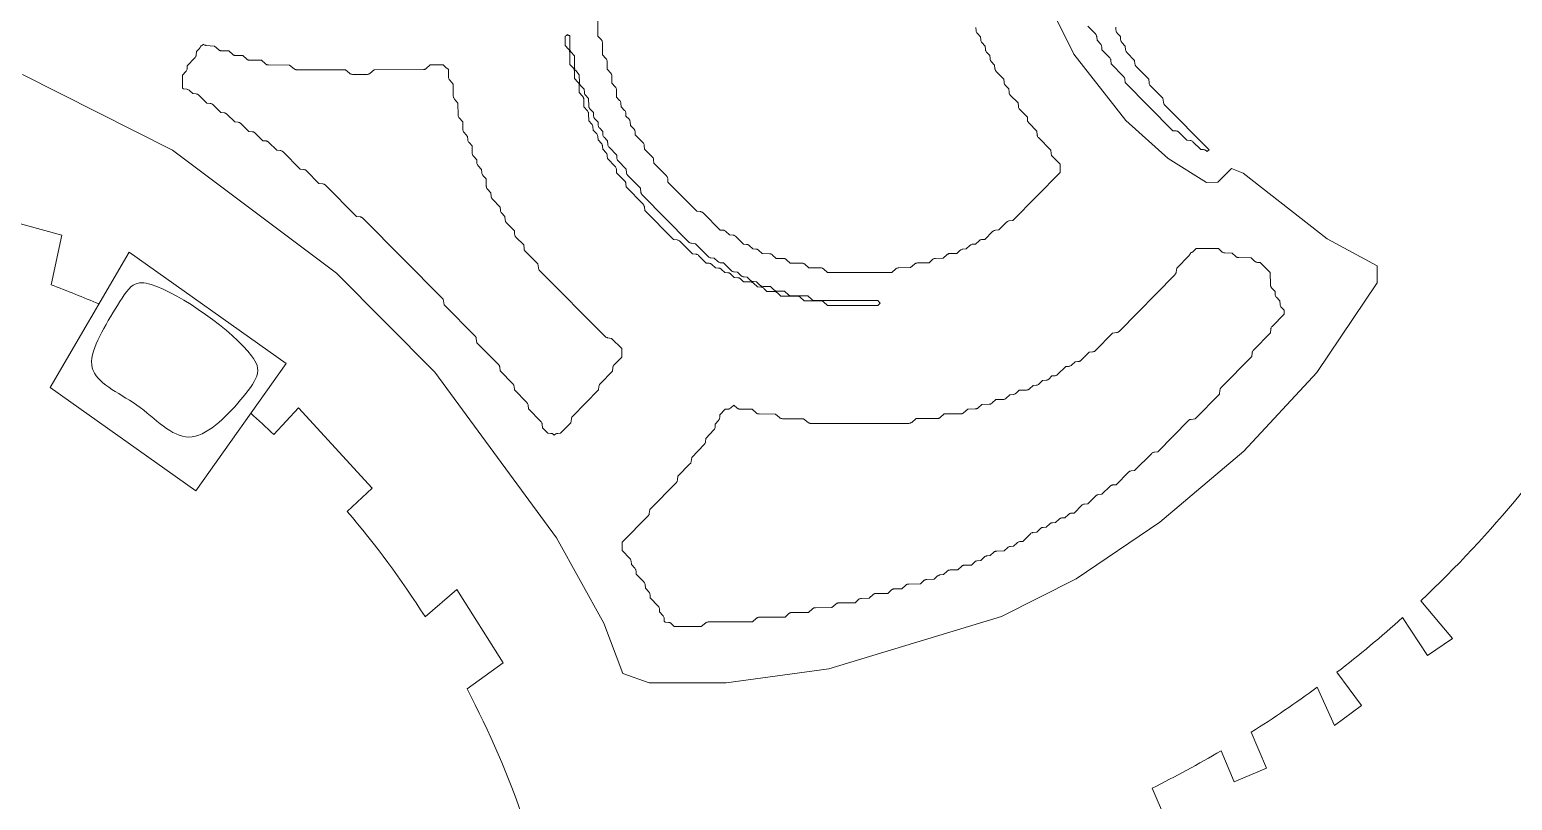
# Model space of a CAD drawing. Header units: inches. Extents: x 36 to 81.1, y 17.3 to 55.9.
# Drawn here: x 50.72 to 59.15, y 35.88 to 40.26 of the extents above; entities that cross this region are included whole.
import ezdxf

# ---------------------------------------------------------------- set-up
doc = ezdxf.new("R2010")
doc.units = ezdxf.units.IN
for name, color, linetype, lineweight in [('01_ORIGINAL_CAD', 7, 'Continuous', 20), ('02_APPROVED_PDF_OUTLINES', 7, 'Continuous', 15), ('04_APPROVED_PERIMETER', 7, 'Continuous', 15)]:
    doc.layers.add(name, color=color, linetype=linetype, lineweight=lineweight)

msp = doc.modelspace()

# ---------------------------------------------------------------- linework, layer by layer
at = {"layer": '01_ORIGINAL_CAD'}
for points in [[(50.3503, 38.9811), (50.3957, 39.232), (50.9015, 39.0933), (50.8421, 38.8111)], [(51.2858, 38.9961), (52.1779, 38.364), (51.6649, 37.64), (50.8365, 38.2269), (51.2858, 38.9961)], [(52.2493, 38.1107), (52.1082, 37.9605)], [(52.2493, 38.1107), (52.6681, 37.6537), (52.5252, 37.5228)], [(52.9682, 36.924), (53.149, 37.0789), (53.4135, 36.6613), (53.2073, 36.5136)], [(58.5281, 36.9184), (58.6704, 36.7041), (58.8136, 36.7992), (58.6323, 37.0141)], [(58.0434, 36.5236), (58.1409, 36.3052), (58.2947, 36.4191), (58.1551, 36.6078)], [(57.4962, 36.1619), (57.5715, 35.985), (57.7545, 36.0629), (57.6677, 36.2668)], [(56.8117, 35.8113), (56.8528, 35.6336), (57.1795, 35.7726), (57.1045, 35.9487)]]:
    msp.add_lwpolyline(points, dxfattribs=at)
for points in [[(59.8492, 35.4884, 0.057164), (61.253, 37.0882), (59.6813, 38.2893, -0.064319), (58.6323, 37.0141, -0.064319)], [(58.5281, 36.9184, -0.018836), (58.1551, 36.6078, -0.018836)], [(58.0434, 36.5236, -0.017658), (57.6677, 36.2668, -0.017658)], [(57.4962, 36.1619, -0.017305), (57.1045, 35.9487, -0.017305)]]:
    msp.add_lwpolyline(points, format="xyb", dxfattribs=at)
for centre, radius, start, end in [((47.8977, 31.0932), 8.2604, 67.08551, 69.11803), ((48.3626, 33.9743), 5.4698, 46.78254, 48.64403), ((48.3626, 33.9743), 5.4698, 32.63878, 40.4465), ((48.3626, 33.9743), 5.4698, 19.0436, 27.66091)]:
    msp.add_arc(centre, radius, start, end, dxfattribs=at)
at = {"layer": '02_APPROVED_PDF_OUTLINES'}
for points in [[(56.1019, 40.2738), (56.1037, 40.2537), (56.1042, 40.2503), (56.1052, 40.2471), (56.1067, 40.244), (56.1085, 40.2411), (56.1107, 40.2385), (56.1282, 40.2206), (56.1289, 40.2037), (56.1293, 40.2002), (56.1302, 40.1968), (56.1316, 40.1935), (56.1334, 40.1905), (56.1356, 40.1878), (56.1548, 40.1672), (56.1556, 40.1501), (56.156, 40.1466), (56.1569, 40.1431), (56.1582, 40.1399), (56.16, 40.1369), (56.1623, 40.1341), (56.1814, 40.1136), (56.1822, 40.0964), (56.1826, 40.0929), (56.1835, 40.0895), (56.1849, 40.0862), (56.1867, 40.0832), (56.1889, 40.0805), (56.2085, 40.0595), (56.2103, 40.0391), (56.2108, 40.0357), (56.2118, 40.0324), (56.2133, 40.0293), (56.2151, 40.0264), (56.2174, 40.0237), (56.2613, 39.9791), (56.2621, 39.9623), (56.2625, 39.9588), (56.2634, 39.9553), (56.2648, 39.9521), (56.2666, 39.9491), (56.2688, 39.9463), (56.2884, 39.9253), (56.2902, 39.9049), (56.2907, 39.9015), (56.2917, 39.8982), (56.2932, 39.8951), (56.295, 39.8922), (56.2973, 39.8896), (56.3417, 39.8445), (56.3434, 39.8245), (56.344, 39.8211), (56.345, 39.8178), (56.3464, 39.8146), (56.3483, 39.8117), (56.3505, 39.8091), (56.3945, 39.7644), (56.3952, 39.7476), (56.3955, 39.7446), (56.3962, 39.7417), (56.3972, 39.7389), (56.3986, 39.7362), (56.4002, 39.7337), (56.4022, 39.7314), (56.4481, 39.6837), (56.4499, 39.6635), (56.4504, 39.6601), (56.4514, 39.6568), (56.4529, 39.6537), (56.4548, 39.6508), (56.457, 39.6481), (56.528, 39.5762), (56.5297, 39.5562), (56.5303, 39.5528), (56.5313, 39.5495), (56.5327, 39.5464), (56.5346, 39.5435), (56.5368, 39.5409), (56.5804, 39.4966), (56.5805, 39.4489), (56.3114, 39.1761), (56.2919, 39.1744), (56.2884, 39.1738), (56.2851, 39.1728), (56.2819, 39.1713), (56.279, 39.1694), (56.2764, 39.1671), (56.2319, 39.1224), (56.2123, 39.1206), (56.2089, 39.1201), (56.2056, 39.1191), (56.2024, 39.1176), (56.1995, 39.1157), (56.1969, 39.1134), (56.1529, 39.0691), (56.1365, 39.0684), (56.133, 39.068), (56.1295, 39.067), (56.1262, 39.0656), (56.1232, 39.0638), (56.1204, 39.0615), (56.1002, 39.0423), (56.0835, 39.0415), (56.0799, 39.0411), (56.0765, 39.0402), (56.0732, 39.0388), (56.0701, 39.0369), (56.0674, 39.0346), (56.0467, 39.0149), (56.0267, 39.0131), (56.0233, 39.0126), (56.02, 39.0116), (56.0169, 39.0101), (56.0139, 39.0082), (56.0113, 39.0059), (55.9942, 38.9889), (55.9547, 38.9886), (55.9517, 38.9884), (55.9487, 38.9879), (55.9459, 38.987), (55.9431, 38.9857), (55.9406, 38.9841), (55.9382, 38.9823), (55.9153, 38.9618), (55.8718, 38.9608), (55.8688, 38.9606), (55.8658, 38.96), (55.8629, 38.959), (55.8601, 38.9576), (55.8575, 38.9559), (55.8552, 38.954), (55.8354, 38.9351), (55.769, 38.9348), (55.766, 38.9346), (55.763, 38.9341), (55.7602, 38.9331), (55.7574, 38.9319), (55.7549, 38.9303), (55.7525, 38.9285), (55.7297, 38.9082), (55.6629, 38.9079), (55.6599, 38.9077), (55.6569, 38.9071), (55.654, 38.9062), (55.6513, 38.905), (55.6487, 38.9034), (55.6464, 38.9015), (55.6237, 38.8813), (55.257, 38.881), (55.2342, 38.9013), (55.2319, 38.9031), (55.2293, 38.9047), (55.2265, 38.9059), (55.2237, 38.9068), (55.2207, 38.9074), (55.2177, 38.9075), (55.1508, 38.9078), (55.128, 38.928), (55.1256, 38.9299), (55.1231, 38.9314), (55.1203, 38.9327), (55.1174, 38.9336), (55.1145, 38.9341), (55.1115, 38.9343), (55.0451, 38.9345), (55.0252, 38.9534), (55.0229, 38.9553), (55.0203, 38.957), (55.0175, 38.9583), (55.0146, 38.9593), (55.0116, 38.9599), (55.0085, 38.9602), (54.9656, 38.9611), (54.9455, 38.9801), (54.9432, 38.9821), (54.9406, 38.9838), (54.9378, 38.9851), (54.9349, 38.9861), (54.9319, 38.9867), (54.9289, 38.987), (54.8859, 38.9879), (54.8658, 39.0069), (54.8631, 39.0092), (54.86, 39.011), (54.8567, 39.0124), (54.8533, 39.0133), (54.8497, 39.0137), (54.833, 39.0145), (54.8127, 39.0337), (54.8099, 39.036), (54.8069, 39.0378), (54.8036, 39.0392), (54.8001, 39.0401), (54.7966, 39.0405), (54.7802, 39.0413), (54.7361, 39.0855), (54.7334, 39.0877), (54.7305, 39.0896), (54.7274, 39.0911), (54.724, 39.0921), (54.7206, 39.0927), (54.7006, 39.0945), (54.6798, 39.1141), (54.6771, 39.1164), (54.674, 39.1182), (54.6707, 39.1196), (54.6673, 39.1206), (54.6637, 39.121), (54.6474, 39.1217), (54.55, 39.2195), (54.5474, 39.2218), (54.5445, 39.2237), (54.5413, 39.2252), (54.538, 39.2262), (54.5345, 39.2268), (54.515, 39.2285), (54.3503, 39.3945), (54.3486, 39.4145), (54.348, 39.4179), (54.347, 39.4212), (54.3456, 39.4243), (54.3437, 39.4272), (54.3415, 39.4298), (54.2705, 39.5018), (54.2687, 39.5218), (54.2682, 39.5252), (54.2672, 39.5285), (54.2658, 39.5316), (54.2639, 39.5345), (54.2617, 39.5371), (54.2173, 39.5822), (54.2155, 39.6022), (54.215, 39.6056), (54.214, 39.6089), (54.2125, 39.6121), (54.2107, 39.615), (54.2084, 39.6176), (54.1644, 39.6623), (54.1637, 39.6791), (54.1633, 39.6826), (54.1624, 39.686), (54.161, 39.6892), (54.1592, 39.6923), (54.157, 39.695), (54.1374, 39.716), (54.1356, 39.7364), (54.1351, 39.7398), (54.1341, 39.743), (54.1327, 39.7461), (54.1308, 39.749), (54.1286, 39.7516), (54.1112, 39.7695), (54.1104, 39.7864), (54.11, 39.7899), (54.1091, 39.7933), (54.1077, 39.7966), (54.1059, 39.7996), (54.1037, 39.8023), (54.0841, 39.8233), (54.0823, 39.8437), (54.0818, 39.8471), (54.0808, 39.8504), (54.0794, 39.8535), (54.0775, 39.8564), (54.0753, 39.859), (54.0581, 39.8766), (54.0571, 39.92), (54.0568, 39.923), (54.0562, 39.926), (54.0552, 39.9289), (54.0539, 39.9316), (54.0523, 39.9342), (54.0504, 39.9365), (54.0315, 39.9566), (54.0312, 39.9973), (54.031, 40.0009), (54.0302, 40.0043), (54.0289, 40.0077), (54.0272, 40.0108), (54.025, 40.0136), (54.0047, 40.0369), (54.0037, 40.081), (54.0034, 40.084), (54.0028, 40.087), (54.0018, 40.0899), (54.0005, 40.0926), (53.9989, 40.0952), (53.997, 40.0975), (53.9781, 40.1177), (53.9769, 40.1882), (53.9767, 40.1912), (53.9761, 40.1942), (53.9751, 40.1971), (53.9738, 40.1999), (53.9722, 40.2025), (53.9702, 40.2048), (53.9514, 40.225), (53.9509, 40.3461)], [(56.8978, 40.2751), (56.8986, 40.258), (56.899, 40.2545), (56.8999, 40.2511), (56.9013, 40.2478), (56.9031, 40.2448), (56.9053, 40.242), (56.9245, 40.2215), (56.9252, 40.2043), (56.9256, 40.2008), (56.9265, 40.1974), (56.9279, 40.1941), (56.9297, 40.1911), (56.9319, 40.1884), (56.9515, 40.1674), (56.9533, 40.147), (56.9539, 40.1436), (56.9549, 40.1403), (56.9563, 40.1372), (56.9582, 40.1343), (56.9604, 40.1317), (57.0048, 40.0865), (57.0066, 40.0665), (57.0071, 40.0631), (57.0081, 40.0598), (57.0096, 40.0567), (57.0114, 40.0538), (57.0137, 40.0512), (57.0846, 39.9792), (57.0864, 39.9592), (57.0869, 39.9558), (57.0879, 39.9525), (57.0894, 39.9494), (57.0913, 39.9465), (57.0935, 39.9439), (57.165, 39.8714), (57.1682, 39.8484), (57.1689, 39.8452), (57.1699, 39.8422), (57.1714, 39.8393), (57.1731, 39.8367), (57.1752, 39.8342), (57.4293, 39.578), (57.429, 39.5779), (57.4259, 39.5765), (57.4229, 39.5748), (57.4203, 39.5726), (57.4166, 39.5692), (57.4128, 39.5726), (57.4101, 39.5748), (57.4071, 39.5766), (57.4038, 39.578), (57.4004, 39.5789), (57.3969, 39.5793), (57.3806, 39.58), (57.3364, 39.6242), (57.3338, 39.6265), (57.3308, 39.6284), (57.3277, 39.6299), (57.3243, 39.6309), (57.3209, 39.6314), (57.3013, 39.6332), (57.2566, 39.6778), (57.254, 39.6801), (57.2511, 39.682), (57.2479, 39.6835), (57.2446, 39.6845), (57.2412, 39.6851), (57.2216, 39.6868), (56.9506, 39.9601), (56.9488, 39.98), (56.9483, 39.9835), (56.9473, 39.9868), (56.9459, 39.9899), (56.944, 39.9928), (56.9417, 39.9954), (56.8708, 40.0674), (56.869, 40.0873), (56.8685, 40.0907), (56.8675, 40.094), (56.866, 40.0972), (56.8642, 40.1001), (56.8619, 40.1027), (56.818, 40.1474), (56.8172, 40.1642), (56.8168, 40.1677), (56.8159, 40.1711), (56.8145, 40.1743), (56.8127, 40.1774), (56.8105, 40.1801), (56.7909, 40.2011), (56.7891, 40.2215), (56.7886, 40.2249), (56.7876, 40.2282), (56.7861, 40.2313), (56.7843, 40.2342), (56.782, 40.2368), (56.7381, 40.2815)]]:
    msp.add_lwpolyline(points, dxfattribs=at)
for points in [[(53.778, 40.2332), (53.779, 40.2323), (53.7814, 40.2306), (53.784, 40.2292), (53.7868, 40.2281), (53.7897, 40.2274), (53.7919, 40.2269), (53.7922, 40.1521), (53.7925, 40.1485), (53.7933, 40.145), (53.7945, 40.1417), (53.7963, 40.1386), (53.7984, 40.1357), (53.8186, 40.1127), (53.819, 40.0447), (53.8193, 40.0412), (53.82, 40.0377), (53.8213, 40.0344), (53.823, 40.0312), (53.8252, 40.0284), (53.8455, 40.0051), (53.8465, 39.961), (53.8468, 39.958), (53.8474, 39.955), (53.8484, 39.9521), (53.8497, 39.9494), (53.8513, 39.9468), (53.8533, 39.9445), (53.8729, 39.9235), (53.8746, 39.9031), (53.8752, 39.8998), (53.8762, 39.8965), (53.8776, 39.8934), (53.8794, 39.8905), (53.8817, 39.8879), (53.8989, 39.8702), (53.8999, 39.8268), (53.9001, 39.8238), (53.9008, 39.8208), (53.9017, 39.818), (53.903, 39.8152), (53.9047, 39.8127), (53.9066, 39.8103), (53.9258, 39.7898), (53.9265, 39.7726), (53.927, 39.7691), (53.9278, 39.7657), (53.9292, 39.7625), (53.931, 39.7594), (53.9332, 39.7567), (53.9524, 39.7361), (53.9532, 39.719), (53.9536, 39.7155), (53.9545, 39.712), (53.9559, 39.7088), (53.9577, 39.7058), (53.9599, 39.703), (53.9791, 39.6825), (53.9798, 39.6653), (53.9802, 39.6618), (53.9811, 39.6584), (53.9825, 39.6551), (53.9843, 39.6521), (53.9865, 39.6494), (54.0061, 39.6284), (54.0079, 39.608), (54.0085, 39.6046), (54.0095, 39.6013), (54.0109, 39.5982), (54.0128, 39.5953), (54.015, 39.5927), (54.059, 39.548), (54.0597, 39.5312), (54.06, 39.5282), (54.0607, 39.5252), (54.0617, 39.5224), (54.0631, 39.5197), (54.0647, 39.5172), (54.0667, 39.5149), (54.1126, 39.4672), (54.1144, 39.447), (54.115, 39.4436), (54.116, 39.4403), (54.1174, 39.4372), (54.1193, 39.4343), (54.1215, 39.4317), (54.193, 39.3592), (54.1962, 39.3362), (54.1969, 39.333), (54.1979, 39.33), (54.1994, 39.3271), (54.2011, 39.3245), (54.2032, 39.3221), (54.4692, 39.0539), (54.4716, 39.0517), (54.4743, 39.0499), (54.4772, 39.0484), (54.4802, 39.0474), (54.4834, 39.0467), (54.5061, 39.0435), (54.5779, 38.9715), (54.5805, 38.9692), (54.5834, 38.9673), (54.5866, 38.9658), (54.5899, 38.9648), (54.5934, 38.9642), (54.6134, 38.9625), (54.6341, 38.9428), (54.6369, 38.9405), (54.6399, 38.9387), (54.6432, 38.9373), (54.6467, 38.9364), (54.6502, 38.936), (54.6666, 38.9352), (54.7108, 38.891), (54.7134, 38.8888), (54.7163, 38.8869), (54.7195, 38.8854), (54.7228, 38.8844), (54.7262, 38.8838), (54.7462, 38.882), (54.767, 38.8624), (54.7697, 38.8601), (54.7728, 38.8583), (54.7761, 38.8569), (54.7795, 38.8559), (54.7831, 38.8555), (54.7998, 38.8548), (54.8201, 38.8356), (54.8229, 38.8333), (54.8259, 38.8315), (54.8292, 38.8301), (54.8327, 38.8291), (54.8362, 38.8287), (54.853, 38.828), (54.8733, 38.8088), (54.8756, 38.8068), (54.8782, 38.8051), (54.881, 38.8038), (54.8839, 38.8028), (54.8869, 38.8022), (54.8899, 38.8019), (54.9329, 38.801), (54.9529, 38.782), (54.9553, 38.78), (54.9579, 38.7783), (54.9606, 38.777), (54.9635, 38.776), (54.9666, 38.7754), (54.9696, 38.7751), (55.013, 38.7742), (55.0361, 38.7538), (55.0384, 38.7519), (55.041, 38.7504), (55.0438, 38.7491), (55.0466, 38.7482), (55.0496, 38.7477), (55.0526, 38.7475), (55.146, 38.7473), (55.1688, 38.727), (55.1712, 38.7252), (55.1738, 38.7236), (55.1766, 38.7224), (55.1794, 38.7215), (55.1824, 38.7209), (55.1854, 38.7207), (55.5434, 38.7207), (55.5573, 38.707), (55.5436, 38.6934), (55.2574, 38.6931), (55.2346, 38.7134), (55.2322, 38.7152), (55.2296, 38.7168), (55.2269, 38.718), (55.224, 38.7189), (55.2211, 38.7195), (55.218, 38.7197), (55.1246, 38.7199), (55.1018, 38.7401), (55.0994, 38.742), (55.0969, 38.7435), (55.0941, 38.7448), (55.0912, 38.7457), (55.0883, 38.7462), (55.0853, 38.7464), (54.9923, 38.7466), (54.9725, 38.7654), (54.9701, 38.7674), (54.9675, 38.7691), (54.9648, 38.7704), (54.9619, 38.7714), (54.9589, 38.772), (54.9558, 38.7723), (54.9132, 38.7732), (54.8958, 38.7904), (54.8932, 38.7927), (54.8903, 38.7946), (54.8871, 38.796), (54.8838, 38.797), (54.8804, 38.7976), (54.86, 38.7994), (54.8362, 38.8204), (54.8339, 38.8223), (54.8313, 38.8238), (54.8286, 38.8251), (54.8257, 38.826), (54.8227, 38.8265), (54.8198, 38.8267), (54.7802, 38.8269), (54.763, 38.844), (54.7604, 38.8463), (54.7575, 38.8481), (54.7543, 38.8496), (54.751, 38.8506), (54.7476, 38.8512), (54.7276, 38.8529), (54.7068, 38.8726), (54.7041, 38.8749), (54.701, 38.8767), (54.6977, 38.8781), (54.6943, 38.879), (54.6907, 38.8794), (54.674, 38.8802), (54.6537, 38.8994), (54.6509, 38.9017), (54.6479, 38.9035), (54.6446, 38.9049), (54.6411, 38.9058), (54.6376, 38.9062), (54.6209, 38.907), (54.6006, 38.9262), (54.5978, 38.9285), (54.5947, 38.9303), (54.5914, 38.9317), (54.588, 38.9326), (54.5844, 38.933), (54.5681, 38.9337), (54.5239, 38.9779), (54.5213, 38.9802), (54.5184, 38.9821), (54.5152, 38.9836), (54.5119, 38.9846), (54.5084, 38.9852), (54.4888, 38.9869), (54.4176, 39.0584), (54.415, 39.0607), (54.412, 39.0626), (54.4089, 39.064), (54.4055, 39.0651), (54.4021, 39.0656), (54.3825, 39.0673), (54.2179, 39.2334), (54.2162, 39.2533), (54.2156, 39.2567), (54.2146, 39.26), (54.2132, 39.2632), (54.2113, 39.2661), (54.209, 39.2687), (54.1119, 39.367), (54.1112, 39.3838), (54.1109, 39.3868), (54.1102, 39.3897), (54.1092, 39.3925), (54.1078, 39.3952), (54.1062, 39.3977), (54.1042, 39.4), (54.0583, 39.4477), (54.0565, 39.4679), (54.0559, 39.4713), (54.0549, 39.4746), (54.0535, 39.4777), (54.0516, 39.4806), (54.0494, 39.4833), (54.0054, 39.5279), (54.0047, 39.5447), (54.0043, 39.5482), (54.0034, 39.5517), (54.002, 39.5549), (54.0002, 39.5579), (53.998, 39.5607), (53.9788, 39.5812), (53.978, 39.5984), (53.9776, 39.6019), (53.9767, 39.6053), (53.9754, 39.6086), (53.9736, 39.6116), (53.9713, 39.6143), (53.9522, 39.6349), (53.9514, 39.6521), (53.951, 39.6556), (53.9501, 39.659), (53.9487, 39.6622), (53.9469, 39.6653), (53.9447, 39.668), (53.9251, 39.689), (53.9233, 39.7094), (53.9228, 39.7128), (53.9218, 39.716), (53.9204, 39.7191), (53.9185, 39.722), (53.9163, 39.7246), (53.8992, 39.7421), (53.8989, 39.7825), (53.8986, 39.786), (53.8979, 39.7895), (53.8966, 39.7928), (53.8949, 39.7959), (53.8927, 39.7988), (53.8724, 39.822), (53.8714, 39.8662), (53.8711, 39.8692), (53.8705, 39.8722), (53.8695, 39.875), (53.8682, 39.8778), (53.8666, 39.8803), (53.8647, 39.8827), (53.8457, 39.903), (53.8447, 39.9467), (53.8444, 39.9497), (53.8438, 39.9527), (53.8428, 39.9555), (53.8415, 39.9583), (53.8399, 39.9608), (53.838, 39.9632), (53.819, 39.9835), (53.818, 40.0272), (53.8177, 40.0302), (53.8171, 40.0332), (53.8161, 40.036), (53.8148, 40.0388), (53.8132, 40.0413), (53.8113, 40.0437), (53.7924, 40.0639), (53.7912, 40.1343), (53.791, 40.1374), (53.7904, 40.1404), (53.7894, 40.1433), (53.7881, 40.1461), (53.7865, 40.1486), (53.7845, 40.151), (53.7657, 40.1711), (53.7656, 40.2249), (53.7663, 40.225), (53.7694, 40.2264), (53.7723, 40.2282), (53.775, 40.2303)], [(51.6926, 40.1689), (51.6926, 40.1689), (51.6959, 40.1698), (51.699, 40.1712), (51.702, 40.1729), (51.7046, 40.1751), (51.7077, 40.178), (51.7091, 40.1767), (51.7121, 40.1748), (51.7153, 40.1733), (51.7188, 40.1723), (51.7223, 40.1717), (51.7714, 40.168), (51.795, 40.147), (51.7974, 40.1452), (51.7999, 40.1436), (51.8027, 40.1424), (51.8055, 40.1415), (51.8085, 40.1409), (51.8115, 40.1407), (51.8518, 40.1405), (51.8747, 40.1203), (51.8771, 40.1184), (51.8796, 40.1168), (51.8823, 40.1156), (51.8852, 40.1147), (51.8882, 40.1142), (51.8912, 40.114), (51.9315, 40.1138), (51.9544, 40.0935), (51.9567, 40.0916), (51.9593, 40.0901), (51.9621, 40.0888), (51.9649, 40.0879), (51.9679, 40.0874), (51.9709, 40.0872), (52.0378, 40.087), (52.0606, 40.0667), (52.063, 40.0649), (52.0656, 40.0633), (52.0683, 40.0621), (52.0712, 40.0612), (52.0741, 40.0606), (52.0772, 40.0604), (52.1977, 40.0602), (52.2236, 40.039), (52.2264, 40.0371), (52.2295, 40.0355), (52.2327, 40.0343), (52.2361, 40.0336), (52.2395, 40.0334), (52.5157, 40.0336), (52.5385, 40.0134), (52.5409, 40.0115), (52.5434, 40.01), (52.5462, 40.0087), (52.5491, 40.0078), (52.552, 40.0073), (52.555, 40.0071), (52.6376, 40.0069), (52.641, 40.0071), (52.6444, 40.0078), (52.6477, 40.009), (52.6507, 40.0105), (52.6535, 40.0125), (52.6794, 40.0337), (52.9591, 40.0342), (52.9622, 40.0344), (52.9651, 40.035), (52.968, 40.0359), (52.9708, 40.0371), (52.9734, 40.0387), (52.9757, 40.0406), (52.9984, 40.0608), (53.0723, 40.0609), (53.0894, 40.0439), (53.0919, 40.0417), (53.0946, 40.0399), (53.0976, 40.0385), (53.1007, 40.0374), (53.1021, 40.0372), (53.1024, 39.9905), (53.1027, 39.9869), (53.1034, 39.9835), (53.1047, 39.9801), (53.1064, 39.977), (53.1086, 39.9742), (53.1288, 39.9511), (53.1291, 39.8832), (53.1294, 39.8796), (53.1302, 39.8761), (53.1315, 39.8728), (53.1332, 39.8697), (53.1353, 39.8668), (53.1555, 39.8438), (53.1559, 39.7758), (53.1562, 39.7723), (53.1569, 39.7688), (53.1582, 39.7655), (53.1599, 39.7623), (53.1621, 39.7595), (53.1824, 39.7362), (53.1834, 39.6921), (53.1837, 39.6891), (53.1843, 39.6861), (53.1853, 39.6832), (53.1866, 39.6805), (53.1882, 39.6779), (53.1902, 39.6756), (53.2098, 39.6546), (53.2115, 39.6342), (53.2121, 39.6309), (53.2131, 39.6276), (53.2145, 39.6245), (53.2163, 39.6216), (53.2186, 39.619), (53.2358, 39.6013), (53.2368, 39.5579), (53.237, 39.5549), (53.2377, 39.5519), (53.2386, 39.5491), (53.2399, 39.5463), (53.2416, 39.5438), (53.2435, 39.5414), (53.2627, 39.5209), (53.2634, 39.5037), (53.2639, 39.5002), (53.2648, 39.4968), (53.2661, 39.4936), (53.2679, 39.4905), (53.2702, 39.4878), (53.2897, 39.4668), (53.2915, 39.4464), (53.2921, 39.443), (53.2931, 39.4398), (53.2945, 39.4366), (53.2963, 39.4338), (53.2985, 39.4311), (53.3158, 39.4135), (53.3168, 39.3701), (53.317, 39.3671), (53.3176, 39.3641), (53.3186, 39.3612), (53.3199, 39.3585), (53.3216, 39.356), (53.3235, 39.3536), (53.3431, 39.3326), (53.3449, 39.3123), (53.3454, 39.3089), (53.3464, 39.3056), (53.3479, 39.3024), (53.3497, 39.2995), (53.352, 39.2969), (53.3959, 39.2522), (53.3967, 39.2354), (53.3971, 39.2319), (53.398, 39.2285), (53.3993, 39.2253), (53.4012, 39.2222), (53.4034, 39.2195), (53.423, 39.1985), (53.4248, 39.1781), (53.4253, 39.1747), (53.4263, 39.1714), (53.4278, 39.1683), (53.4296, 39.1654), (53.4319, 39.1628), (53.4763, 39.1176), (53.478, 39.0976), (53.4785, 39.0942), (53.4795, 39.0909), (53.481, 39.0878), (53.4829, 39.0849), (53.4851, 39.0823), (53.5295, 39.0372), (53.5313, 39.0172), (53.5318, 39.0137), (53.5328, 39.0104), (53.5342, 39.0073), (53.5361, 39.0044), (53.5384, 39.0018), (53.6098, 38.9293), (53.6131, 38.9063), (53.6137, 38.9032), (53.6148, 38.9001), (53.6162, 38.8973), (53.618, 38.8946), (53.6201, 38.8922), (53.9924, 38.5167), (53.9948, 38.5146), (53.9975, 38.5127), (54.0004, 38.5113), (54.0035, 38.5102), (54.0066, 38.5096), (54.0293, 38.5063), (54.0872, 38.4479), (54.0873, 38.4002), (54.0439, 38.3559), (54.0417, 38.3533), (54.0398, 38.3504), (54.0384, 38.3473), (54.0374, 38.344), (54.0369, 38.3405), (54.0352, 38.3206), (53.9645, 38.2485), (53.9623, 38.2459), (53.9604, 38.243), (53.959, 38.2399), (53.958, 38.2365), (53.9575, 38.2331), (53.9558, 38.2132), (53.8075, 38.0629), (53.8054, 38.0604), (53.8036, 38.0578), (53.8022, 38.0549), (53.8012, 38.0518), (53.8005, 38.0487), (53.7974, 38.0257), (53.7394, 37.9669), (53.7231, 37.9661), (53.7196, 37.9657), (53.7162, 37.9648), (53.7129, 37.9635), (53.7099, 37.9616), (53.7072, 37.9594), (53.7034, 37.956), (53.6997, 37.9594), (53.697, 37.9617), (53.6939, 37.9635), (53.6907, 37.9648), (53.6873, 37.9657), (53.6838, 37.9661), (53.6675, 37.9668), (53.6363, 37.9983), (53.6345, 38.0182), (53.634, 38.0216), (53.633, 38.0249), (53.6315, 38.0281), (53.6297, 38.031), (53.6274, 38.0336), (53.5565, 38.1055), (53.5547, 38.1255), (53.5542, 38.1289), (53.5532, 38.1322), (53.5517, 38.1354), (53.5498, 38.1383), (53.5476, 38.1409), (53.4766, 38.2128), (53.4749, 38.2328), (53.4743, 38.2362), (53.4733, 38.2395), (53.4719, 38.2427), (53.47, 38.2456), (53.4678, 38.2482), (53.3963, 38.3207), (53.393, 38.3437), (53.3924, 38.3468), (53.3913, 38.3499), (53.3899, 38.3527), (53.3881, 38.3554), (53.386, 38.3578), (53.2632, 38.4816), (53.26, 38.5046), (53.2594, 38.5078), (53.2583, 38.5108), (53.2569, 38.5137), (53.2551, 38.5163), (53.253, 38.5188), (53.077, 38.6962), (53.0738, 38.7192), (53.0731, 38.7223), (53.0721, 38.7254), (53.0707, 38.7282), (53.0689, 38.7309), (53.0668, 38.7333), (52.6147, 39.1893), (52.6122, 39.1914), (52.6096, 39.1932), (52.6067, 39.1947), (52.6036, 39.1958), (52.6004, 39.1964), (52.5778, 39.1997), (52.4019, 39.377), (52.3995, 39.3791), (52.3968, 39.381), (52.394, 39.3824), (52.3909, 39.3835), (52.3877, 39.3841), (52.3651, 39.3874), (52.2933, 39.4594), (52.2907, 39.4617), (52.2877, 39.4636), (52.2846, 39.465), (52.2812, 39.4661), (52.2778, 39.4666), (52.2582, 39.4684), (52.1604, 39.5666), (52.1577, 39.5689), (52.1548, 39.5708), (52.1517, 39.5723), (52.1483, 39.5733), (52.1449, 39.5739), (52.1251, 39.5756), (52.0778, 39.6219), (52.0755, 39.6239), (52.073, 39.6256), (52.0703, 39.6269), (52.0674, 39.628), (52.0644, 39.6287), (52.0614, 39.629), (52.0451, 39.6297), (52.0009, 39.6739), (51.9982, 39.6762), (51.9953, 39.6781), (51.9922, 39.6796), (51.9888, 39.6806), (51.9854, 39.6811), (51.9658, 39.6829), (51.9211, 39.7275), (51.9185, 39.7298), (51.9156, 39.7317), (51.9124, 39.7332), (51.9091, 39.7342), (51.9057, 39.7347), (51.886, 39.7365), (51.8414, 39.7811), (51.8388, 39.7834), (51.8358, 39.7853), (51.8327, 39.7868), (51.8294, 39.7878), (51.8259, 39.7884), (51.8063, 39.7901), (51.7617, 39.8348), (51.759, 39.837), (51.7561, 39.8389), (51.753, 39.8404), (51.7496, 39.8414), (51.7462, 39.842), (51.7266, 39.8437), (51.6819, 39.8884), (51.6793, 39.8907), (51.6764, 39.8926), (51.6732, 39.894), (51.6699, 39.8951), (51.6665, 39.8956), (51.6468, 39.8973), (51.6287, 39.9153), (51.6261, 39.9175), (51.6232, 39.9194), (51.62, 39.9208), (51.6167, 39.9219), (51.6133, 39.9224), (51.5938, 39.9241), (51.5896, 39.9284), (51.5894, 40.0033), (51.6081, 40.0234), (51.6103, 40.0261), (51.6121, 40.0292), (51.6135, 40.0324), (51.6144, 40.0359), (51.6147, 40.0394), (51.6154, 40.0562), (51.6592, 40.1009), (51.6614, 40.1035), (51.6633, 40.1064), (51.6647, 40.1096), (51.6657, 40.1129), (51.6663, 40.1163), (51.6679, 40.1363), (51.6857, 40.1547), (51.6878, 40.1571), (51.6896, 40.1598), (51.691, 40.1628), (51.692, 40.1659)], [(54.725, 38.1268), (54.7419, 38.1108), (54.7442, 38.1088), (54.7469, 38.1072), (54.7497, 38.1058), (54.7526, 38.1048), (54.7556, 38.1042), (54.7587, 38.104), (54.8286, 38.103), (54.8515, 38.0826), (54.8539, 38.0808), (54.8565, 38.0792), (54.8592, 38.078), (54.8621, 38.0771), (54.8651, 38.0765), (54.8681, 38.0763), (54.9615, 38.0762), (54.9843, 38.0559), (54.9867, 38.054), (54.9893, 38.0525), (54.992, 38.0512), (54.9949, 38.0503), (54.9979, 38.0498), (55.0009, 38.0496), (55.1214, 38.0494), (55.1474, 38.0282), (55.1501, 38.0263), (55.1532, 38.0247), (55.1564, 38.0235), (55.1598, 38.0228), (55.1632, 38.0226), (55.7206, 38.023), (55.724, 38.0233), (55.7274, 38.024), (55.7306, 38.0251), (55.7337, 38.0267), (55.7364, 38.0287), (55.7623, 38.0499), (55.8828, 38.0503), (55.8858, 38.0505), (55.8888, 38.051), (55.8917, 38.0519), (55.8944, 38.0532), (55.897, 38.0547), (55.8994, 38.0566), (55.9221, 38.0769), (56.0155, 38.0772), (56.0185, 38.0774), (56.0215, 38.078), (56.0244, 38.0789), (56.0271, 38.0801), (56.0297, 38.0817), (56.0321, 38.0835), (56.055, 38.104), (56.0984, 38.105), (56.1015, 38.1052), (56.1045, 38.1059), (56.1074, 38.1069), (56.1102, 38.1082), (56.1127, 38.1099), (56.1151, 38.1119), (56.1351, 38.1309), (56.178, 38.1319), (56.1811, 38.1321), (56.1841, 38.1328), (56.187, 38.1338), (56.1897, 38.1351), (56.1923, 38.1368), (56.1947, 38.1388), (56.2146, 38.1578), (56.2576, 38.1588), (56.2606, 38.159), (56.2636, 38.1597), (56.2666, 38.1607), (56.2693, 38.162), (56.2719, 38.1637), (56.2742, 38.1657), (56.2949, 38.1854), (56.3149, 38.1872), (56.3183, 38.1877), (56.3216, 38.1887), (56.3248, 38.1902), (56.3277, 38.1921), (56.3303, 38.1944), (56.3476, 38.2116), (56.3902, 38.2126), (56.3933, 38.2128), (56.3963, 38.2135), (56.3992, 38.2145), (56.4019, 38.2158), (56.4045, 38.2175), (56.4069, 38.2195), (56.4271, 38.2387), (56.4438, 38.2395), (56.4473, 38.2399), (56.4508, 38.2408), (56.4541, 38.2422), (56.4571, 38.2441), (56.4599, 38.2463), (56.4806, 38.266), (56.5006, 38.2678), (56.504, 38.2684), (56.5073, 38.2694), (56.5104, 38.2709), (56.5133, 38.2727), (56.516, 38.275), (56.5335, 38.2925), (56.5499, 38.2932), (56.5529, 38.2935), (56.5559, 38.2942), (56.5587, 38.2953), (56.5614, 38.2967), (56.564, 38.2984), (56.5663, 38.3004), (56.6129, 38.3462), (56.6294, 38.347), (56.6329, 38.3474), (56.6364, 38.3483), (56.6397, 38.3497), (56.6428, 38.3516), (56.6455, 38.3538), (56.6657, 38.3731), (56.6824, 38.3738), (56.6855, 38.3742), (56.6884, 38.3749), (56.6913, 38.3759), (56.694, 38.3773), (56.6965, 38.379), (56.6988, 38.381), (56.7459, 38.4273), (56.7657, 38.4291), (56.7691, 38.4296), (56.7725, 38.4307), (56.7757, 38.4321), (56.7786, 38.4341), (56.7812, 38.4364), (56.8792, 38.5353), (56.9018, 38.5386), (56.905, 38.5392), (56.908, 38.5403), (56.9109, 38.5418), (56.9136, 38.5436), (56.916, 38.5458), (57.234, 38.8681), (57.2361, 38.8705), (57.2378, 38.8732), (57.2393, 38.8761), (57.2403, 38.8791), (57.2409, 38.8822), (57.2441, 38.9053), (57.3153, 38.9778), (57.3174, 38.9803), (57.3192, 38.983), (57.3206, 38.986), (57.3216, 38.9891), (57.3222, 38.9923), (57.3223, 38.9931), (57.323, 38.9932), (57.3262, 38.9939), (57.3293, 38.9949), (57.3323, 38.9964), (57.335, 38.9982), (57.3375, 39.0003), (57.3545, 39.0173), (57.481, 39.0174), (57.5008, 38.9986), (57.5031, 38.9966), (57.5057, 38.995), (57.5085, 38.9936), (57.5114, 38.9926), (57.5144, 38.992), (57.5175, 38.9918), (57.5604, 38.9909), (57.5805, 38.9718), (57.5829, 38.9698), (57.5855, 38.9682), (57.5883, 38.9668), (57.5912, 38.9658), (57.5942, 38.9652), (57.5973, 38.965), (57.6667, 38.964), (57.6867, 38.9451), (57.6895, 38.9428), (57.6925, 38.941), (57.6958, 38.9396), (57.6993, 38.9387), (57.7028, 38.9382), (57.7191, 38.9375), (57.7762, 38.88), (57.7773, 38.81), (57.7775, 38.8069), (57.7781, 38.8039), (57.7791, 38.801), (57.7804, 38.7983), (57.7821, 38.7957), (57.784, 38.7933), (57.8032, 38.7728), (57.804, 38.7556), (57.8044, 38.7521), (57.8053, 38.7487), (57.8066, 38.7454), (57.8084, 38.7424), (57.8107, 38.7397), (57.8303, 38.7187), (57.832, 38.6983), (57.8326, 38.6949), (57.8336, 38.6916), (57.835, 38.6885), (57.8368, 38.6856), (57.8391, 38.683), (57.8561, 38.6656), (57.8561, 38.6446), (57.7863, 38.5735), (57.7841, 38.5709), (57.7822, 38.5679), (57.7808, 38.5648), (57.7798, 38.5615), (57.7792, 38.5581), (57.7775, 38.5381), (57.6804, 38.4392), (57.6781, 38.4366), (57.6763, 38.4337), (57.6748, 38.4305), (57.6738, 38.4272), (57.6733, 38.4238), (57.6716, 38.4038), (57.4969, 38.2267), (57.4948, 38.2242), (57.493, 38.2216), (57.4916, 38.2187), (57.4905, 38.2156), (57.4899, 38.2125), (57.4867, 38.1895), (57.3483, 38.0491), (57.3256, 38.0458), (57.3225, 38.0452), (57.3194, 38.0441), (57.3165, 38.0426), (57.3138, 38.0408), (57.3114, 38.0386), (57.1368, 37.8616), (57.1172, 37.8598), (57.1138, 37.8593), (57.1104, 37.8582), (57.1073, 37.8568), (57.1044, 37.8548), (57.1017, 37.8525), (57.0043, 37.7541), (56.9847, 37.7524), (56.9813, 37.7518), (56.9779, 37.7508), (56.9748, 37.7493), (56.9718, 37.7474), (56.9692, 37.7451), (56.8987, 37.674), (56.8824, 37.6733), (56.8794, 37.6729), (56.8764, 37.6722), (56.8736, 37.6712), (56.8709, 37.6698), (56.8683, 37.6681), (56.866, 37.6661), (56.8189, 37.6198), (56.7992, 37.618), (56.7957, 37.6175), (56.7924, 37.6165), (56.7892, 37.615), (56.7863, 37.6131), (56.7837, 37.6108), (56.7392, 37.5661), (56.7196, 37.5643), (56.7162, 37.5637), (56.7129, 37.5627), (56.7097, 37.5612), (56.7068, 37.5593), (56.7042, 37.557), (56.6602, 37.5128), (56.6438, 37.512), (56.6403, 37.5116), (56.6368, 37.5107), (56.6335, 37.5093), (56.6305, 37.5074), (56.6277, 37.5052), (56.6075, 37.4859), (56.5908, 37.4852), (56.5872, 37.4847), (56.5838, 37.4838), (56.5805, 37.4824), (56.5774, 37.4806), (56.5747, 37.4783), (56.5545, 37.459), (56.5378, 37.4583), (56.5342, 37.4579), (56.5307, 37.4569), (56.5275, 37.4555), (56.5244, 37.4537), (56.5216, 37.4514), (56.5014, 37.4322), (56.4847, 37.4314), (56.4812, 37.431), (56.4777, 37.4301), (56.4744, 37.4287), (56.4714, 37.4268), (56.4686, 37.4245), (56.4479, 37.4048), (56.428, 37.403), (56.4245, 37.4025), (56.4212, 37.4015), (56.418, 37.4), (56.4151, 37.3981), (56.4125, 37.3958), (56.3685, 37.3515), (56.3522, 37.3508), (56.3486, 37.3504), (56.3451, 37.3494), (56.3419, 37.348), (56.3388, 37.3462), (56.336, 37.3439), (56.3158, 37.3247), (56.2991, 37.3239), (56.2956, 37.3235), (56.2921, 37.3226), (56.2888, 37.3212), (56.2858, 37.3193), (56.283, 37.317), (56.263, 37.298), (56.2201, 37.297), (56.217, 37.2968), (56.214, 37.2961), (56.2111, 37.2951), (56.2083, 37.2938), (56.2058, 37.2921), (56.2034, 37.2901), (56.1832, 37.2709), (56.1665, 37.2701), (56.1629, 37.2697), (56.1595, 37.2688), (56.1562, 37.2674), (56.1531, 37.2655), (56.1504, 37.2633), (56.1297, 37.2436), (56.1097, 37.2418), (56.1063, 37.2412), (56.103, 37.2402), (56.0999, 37.2387), (56.0969, 37.2368), (56.0943, 37.2346), (56.0772, 37.2175), (56.0377, 37.2172), (56.0347, 37.217), (56.0317, 37.2165), (56.0289, 37.2156), (56.0261, 37.2143), (56.0236, 37.2128), (56.0212, 37.2109), (55.9983, 37.1905), (55.9549, 37.1895), (55.9518, 37.1892), (55.9488, 37.1886), (55.9459, 37.1876), (55.9431, 37.1862), (55.9405, 37.1846), (55.9382, 37.1826), (55.9175, 37.1629), (55.8975, 37.1611), (55.8941, 37.1605), (55.8908, 37.1595), (55.8877, 37.158), (55.8847, 37.1562), (55.8821, 37.1539), (55.8648, 37.1367), (55.8222, 37.1357), (55.8192, 37.1354), (55.8162, 37.1348), (55.8133, 37.1338), (55.8105, 37.1324), (55.8079, 37.1308), (55.8056, 37.1288), (55.7858, 37.1099), (55.7194, 37.1096), (55.7164, 37.1094), (55.7134, 37.1089), (55.7106, 37.108), (55.7078, 37.1067), (55.7052, 37.1052), (55.7029, 37.1033), (55.6799, 37.0829), (55.6365, 37.0819), (55.6335, 37.0816), (55.6305, 37.081), (55.6275, 37.08), (55.6248, 37.0786), (55.6222, 37.077), (55.6199, 37.075), (55.6001, 37.0561), (55.5337, 37.0558), (55.5307, 37.0556), (55.5277, 37.0551), (55.5248, 37.0542), (55.5221, 37.0529), (55.5195, 37.0513), (55.5172, 37.0495), (55.4942, 37.029), (55.4508, 37.028), (55.4478, 37.0278), (55.4447, 37.0272), (55.4418, 37.0262), (55.4391, 37.0248), (55.4365, 37.0231), (55.4341, 37.0212), (55.4144, 37.0023), (55.3215, 37.002), (55.3184, 37.0018), (55.3155, 37.0012), (55.3126, 37.0003), (55.3099, 36.9991), (55.3073, 36.9975), (55.3049, 36.9956), (55.2822, 36.9754), (55.1888, 36.975), (55.1858, 36.9748), (55.1828, 36.9743), (55.1799, 36.9734), (55.1772, 36.9721), (55.1746, 36.9706), (55.1722, 36.9687), (55.1494, 36.9484), (55.0531, 36.9472), (55.05, 36.947), (55.0469, 36.9464), (55.044, 36.9454), (55.0411, 36.944), (55.0385, 36.9423), (55.0361, 36.9403), (55.0164, 36.9215), (54.8704, 36.9211), (54.8674, 36.9209), (54.8644, 36.9204), (54.8615, 36.9195), (54.8588, 36.9182), (54.8562, 36.9167), (54.8538, 36.9148), (54.8311, 36.8945), (54.5814, 36.8944), (54.578, 36.8941), (54.5747, 36.8934), (54.5714, 36.8923), (54.5684, 36.8907), (54.5656, 36.8887), (54.5398, 36.8675), (54.3857, 36.8674), (54.3685, 36.8844), (54.3659, 36.8866), (54.363, 36.8885), (54.3599, 36.89), (54.3566, 36.891), (54.3531, 36.8915), (54.3336, 36.8933), (54.329, 36.8979), (54.3282, 36.9147), (54.3278, 36.9182), (54.3269, 36.9216), (54.3256, 36.9248), (54.3237, 36.9279), (54.3215, 36.9306), (54.3023, 36.9511), (54.3016, 36.9683), (54.3013, 36.9713), (54.3006, 36.9742), (54.2996, 36.9771), (54.2982, 36.9797), (54.2966, 36.9823), (54.2946, 36.9845), (54.2491, 37.0318), (54.2483, 37.0488), (54.2479, 37.0523), (54.247, 37.0557), (54.2457, 37.059), (54.2439, 37.062), (54.2416, 37.0647), (54.222, 37.0857), (54.2202, 37.1061), (54.2197, 37.1095), (54.2187, 37.1128), (54.2173, 37.1159), (54.2154, 37.1188), (54.2132, 37.1215), (54.1692, 37.1661), (54.1684, 37.1829), (54.168, 37.1864), (54.1671, 37.1899), (54.1658, 37.1931), (54.164, 37.1961), (54.1617, 37.1989), (54.1421, 37.2199), (54.1404, 37.2403), (54.1398, 37.2437), (54.1388, 37.2469), (54.1374, 37.2501), (54.1355, 37.253), (54.1333, 37.2556), (54.0897, 37.2998), (54.0896, 37.3475), (54.2371, 37.497), (54.2392, 37.4994), (54.2409, 37.5021), (54.2423, 37.505), (54.2434, 37.508), (54.244, 37.5112), (54.2472, 37.5342), (54.3978, 37.6873), (54.4001, 37.6899), (54.4019, 37.6928), (54.4034, 37.696), (54.4044, 37.6993), (54.4049, 37.7027), (54.4066, 37.7227), (54.4754, 37.7924), (54.4775, 37.7948), (54.4793, 37.7975), (54.4807, 37.8004), (54.4817, 37.8034), (54.4824, 37.8066), (54.4855, 37.8296), (54.5567, 37.9021), (54.5589, 37.9048), (54.5608, 37.9077), (54.5623, 37.9108), (54.5632, 37.9141), (54.5638, 37.9176), (54.5655, 37.9377), (54.6112, 37.9855), (54.6132, 37.9878), (54.6148, 37.9903), (54.6162, 37.993), (54.6172, 37.9959), (54.6178, 37.9988), (54.6181, 38.0018), (54.6188, 38.0189), (54.6379, 38.0395), (54.6401, 38.0422), (54.6419, 38.0453), (54.6433, 38.0485), (54.6442, 38.052), (54.6446, 38.0555), (54.6453, 38.0722), (54.6759, 38.1032), (54.6921, 38.1039), (54.6957, 38.1044), (54.6991, 38.1053), (54.7024, 38.1067), (54.7055, 38.1085), (54.7082, 38.1108)]]:
    msp.add_lwpolyline(points, close=True, dxfattribs=at)
msp.add_open_spline([(51.0752, 38.3392), (51.0543, 38.4283), (51.1378, 38.5593), (51.2058, 38.672), (51.2417, 38.7313), (51.2733, 38.7856), (51.3085, 38.8084), (51.3384, 38.8277), (51.3709, 38.8244), (51.4101, 38.8125), (51.5799, 38.7609), (51.8754, 38.5465), (51.9816, 38.4069), (52.0109, 38.3683), (52.0258, 38.3355), (52.0108, 38.2915), (51.9975, 38.2526), (51.9608, 38.2049), (51.9195, 38.1564), (51.8319, 38.0533), (51.7239, 37.9463), (51.6251, 37.9454), (51.526, 37.9445), (51.4361, 38.0503), (51.3283, 38.1269), (51.221, 38.203), (51.096, 38.2502), (51.0752, 38.3392)], degree=3, knots=[0, 0, 0, 0, 0.126356, 0.126356, 0.126356, 0.192899, 0.192899, 0.192899, 0.249267, 0.249267, 0.249267, 0.49355, 0.49355, 0.49355, 0.560932, 0.560932, 0.560932, 0.620475, 0.620475, 0.620475, 0.746968, 0.746968, 0.746968, 0.873789, 0.873789, 0.873789, 1, 1, 1, 1], dxfattribs=at)
at = {"layer": '04_APPROVED_PERIMETER'}
msp.add_lwpolyline([(56.1512, 41.147), (56.6597, 40.1221), (56.9543, 39.7443), (57.1959, 39.5279), (57.4139, 39.3916), (57.4784, 39.3939), (57.5557, 39.4719), (57.6229, 39.4451), (58.0993, 39.0723), (58.3849, 38.9177), (58.3851, 38.8227), (58.041, 38.3125), (57.6259, 37.8647), (57.1489, 37.4618), (56.6717, 37.1393), (56.2474, 36.9243), (55.2658, 36.6283), (54.682, 36.5474), (54.2433, 36.547), (54.0926, 36.6006), (53.9848, 36.8865), (53.717, 37.372), (53.0233, 38.3131), (52.4647, 38.8763), (51.5321, 39.5754), (50.6792, 40.0056)], dxfattribs=at)

doc.saveas('drawing.dxf')
